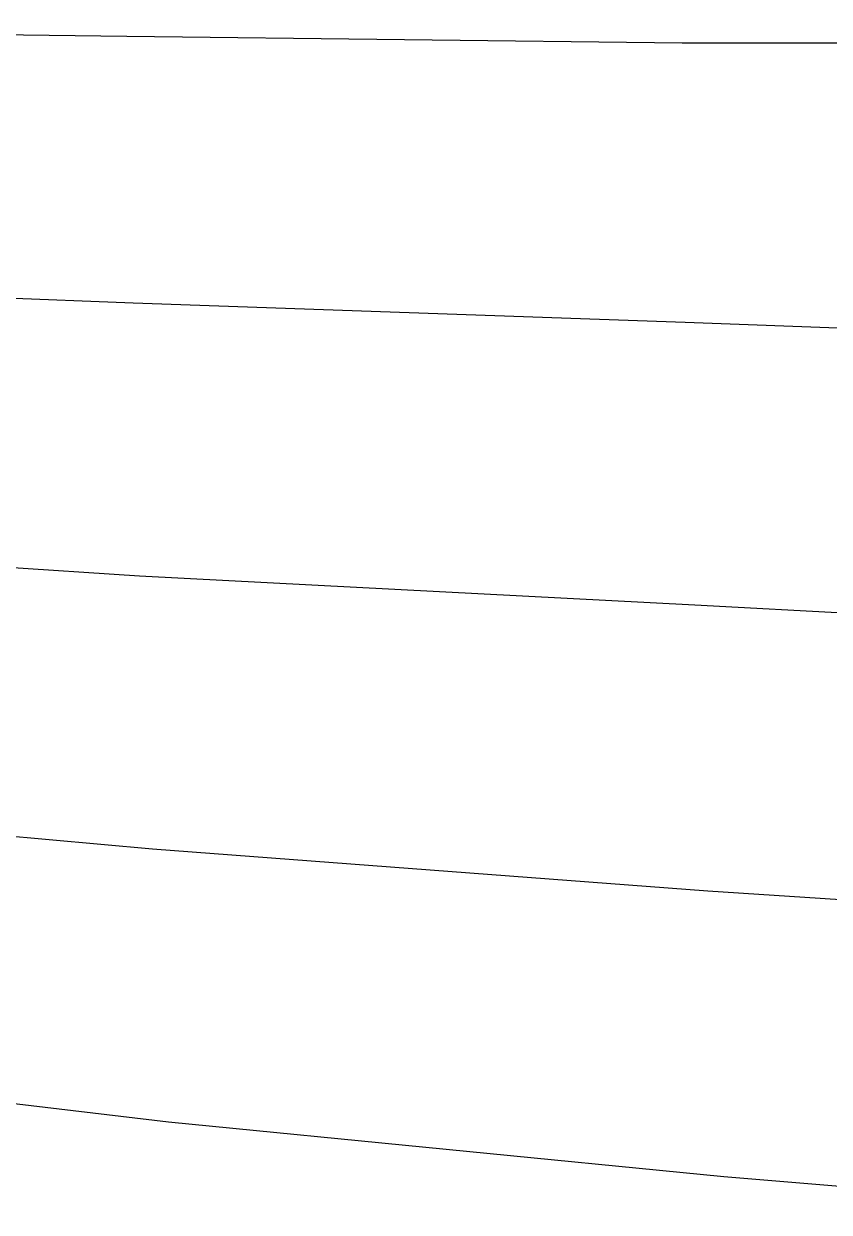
# Model space of a CAD drawing. Extents: x -24.1 to 24.1, y -24.4 to 24.4.
# Drawn here: x -21.641 to -19.131, y -4.09 to -0.39 of the extents above; entities that cross this region are included whole.
import ezdxf

# ---------------------------------------------------------------- set-up
doc = ezdxf.new("R2010")
doc.units = 0
doc.header["$MEASUREMENT"] = 0
for name, color, linetype in [('LowerTendons', 7, 'CONTINUOUS'), ('LowerTendons Crown', 7, 'CONTINUOUS'), ('TendonPoints3', 7, 'CONTINUOUS')]:
    doc.layers.add(name, color=color, linetype=linetype)

msp = doc.modelspace()

# ---------------------------------------------------------------- linework, layer by layer
at = {"layer": 'LowerTendons'}
for p, q in [((-21.32, -0.43, 57.33), (-24.15, -0.39, 54.89)), ((-18.58, -0.45, 59.24), (-19.59, -0.45, 58.58)), ((-21.3, -1.26, 57.31), (-24.14, -1.15, 54.88)), ((-18.53, -1.36, 59.24), (-19.58, -1.32, 58.56)), ((-21.28, -2.11, 57.28), (-24.11, -1.92, 54.86)), ((-18.45, -2.26, 59.24), (-19.55, -2.2, 58.53)), ((-21.24, -2.96, 57.23), (-24.08, -2.7, 54.82)), ((-18.31, -3.17, 59.24), (-19.51, -3.09, 58.47)), ((-21.19, -3.81, 57.17), (-24.03, -3.47, 54.77)), ((-18.13, -4.09, 59.24), (-19.46, -3.98, 58.39))]:
    msp.add_line(p, q, dxfattribs=at)
at = {"layer": 'LowerTendons Crown'}
for p, q in [((-19.59, -0.45, 58.58), (-21.32, -0.43, 57.33)), ((-19.58, -1.32, 58.56), (-21.3, -1.26, 57.31)), ((-19.55, -2.2, 58.53), (-21.28, -2.11, 57.28)), ((-19.51, -3.09, 58.47), (-21.24, -2.96, 57.23)), ((-19.46, -3.98, 58.39), (-21.19, -3.81, 57.17))]:
    msp.add_line(p, q, dxfattribs=at)
at = {"layer": 'TendonPoints3'}
for p, q in [((-19.59, -0.45, 58.58), (-21.32, -0.43, 57.33)), ((-19.58, -1.32, 58.56), (-21.3, -1.26, 57.31)), ((-19.55, -2.2, 58.53), (-21.28, -2.11, 57.28)), ((-19.51, -3.09, 58.47), (-21.24, -2.96, 57.23)), ((-19.46, -3.98, 58.39), (-21.19, -3.81, 57.17))]:
    msp.add_line(p, q, dxfattribs=at)

doc.saveas('drawing.dxf')
